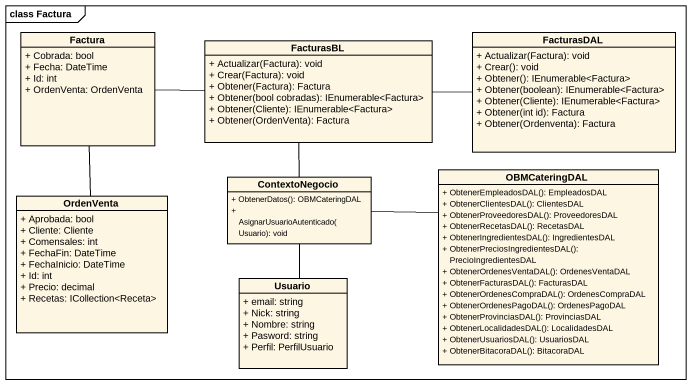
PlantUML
@startuml
mainframe class Factura
hide circle
hide empty members
skinparam classAttributeIconSize 0
class Factura {
  + Cobrada: bool
  + Fecha: DateTime
  + Id: int
  + OrdenVenta: OrdenVenta
}
class FacturasBL {
  + Actualizar(Factura): void
  + Crear(Factura): void
  + Obtener(Factura): Factura
  + Obtener(bool cobradas): IEnumerable<Factura>
  + Obtener(Cliente): IEnumerable<Factura>
  + Obtener(OrdenVenta): Factura
}
class FacturasDAL {
  + Actualizar(Factura): void
  + Crear(): void
  + Obtener(): IEnumerable<Factura>
  + Obtener(boolean): IEnumerable<Factura>
  + Obtener(Cliente): IEnumerable<Factura>
  + Obtener(int id): Factura
  + Obtener(Ordenventa): Factura
}
class ContextoNegocio {
  + ObtenerDatos(): OBMCateringDAL
  + AsignarUsuarioAutenticado(Usuario): void
}
class OBMCateringDAL {
  + ObtenerEmpleadosDAL(): EmpleadosDAL
  + ObtenerClientesDAL(): ClientesDAL
  + ObtenerProveedoresDAL(): ProveedoresDAL
  + ObtenerRecetasDAL(): RecetasDAL
  + ObtenerIngredientesDAL(): IngredientesDAL
  + ObtenerPreciosIngredientesDAL(): PrecioIngredientesDAL
  + ObtenerOrdenesVentaDAL(): OrdenesVentaDAL
  + ObtenerFacturasDAL(): FacturasDAL
  + ObtenerOrdenesCompraDAL(): OrdenesCompraDAL
  + ObtenerOrdenesPagoDAL(): OrdenesPagoDAL
  + ObtenerProvinciasDAL(): ProvinciasDAL
  + ObtenerLocalidadesDAL(): LocalidadesDAL
  + ObtenerUsuariosDAL(): UsuariosDAL
  + ObtenerBitacoraDAL(): BitacoraDAL
}
class OrdenVenta {
  + Aprobada: bool
  + Cliente: Cliente
  + Comensales: int
  + FechaFin: DateTime
  + FechaInicio: DateTime
  + Id: int
  + Precio: decimal
  + Recetas: ICollection<Receta>
}
class Usuario {
  + email: string
  + Nick: string
  + Nombre: string
  + Pasword: string
  + Perfil: PerfilUsuario
}
Factura -right- FacturasBL
Factura -- OrdenVenta
FacturasBL -right- FacturasDAL
FacturasBL -- ContextoNegocio
ContextoNegocio -right- OBMCateringDAL
ContextoNegocio -- Usuario
@enduml
